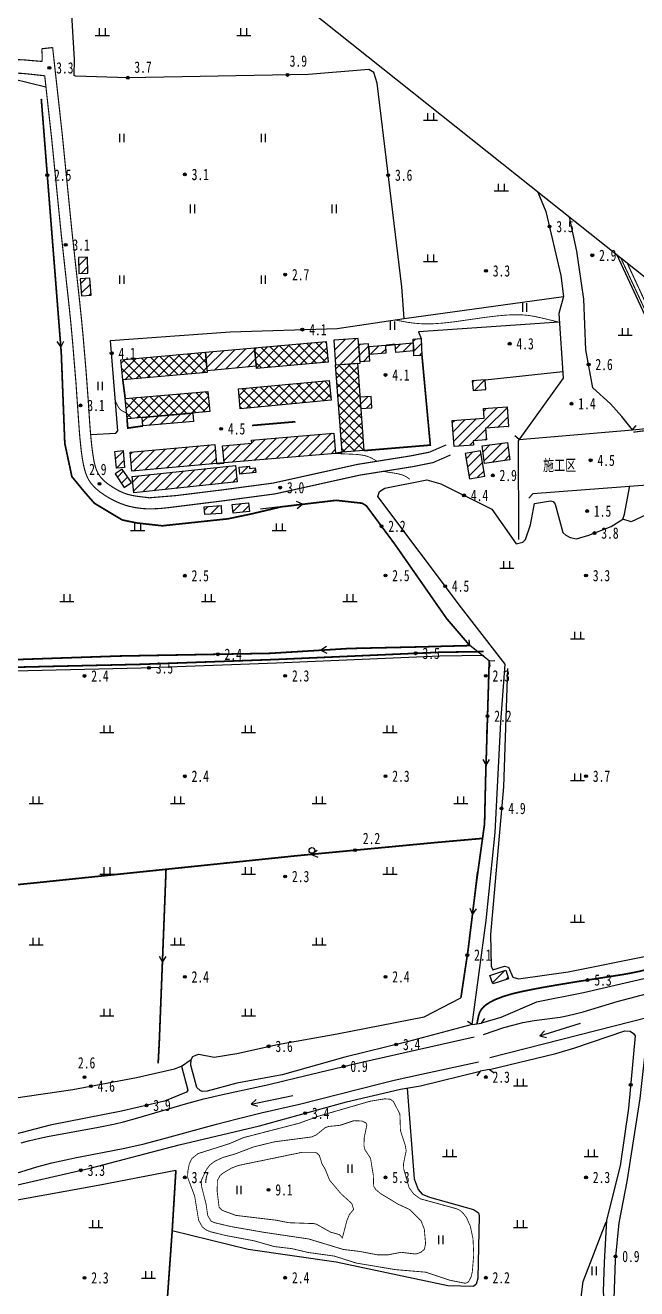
# Model space of a CAD drawing. Header units: metres. Extents: x 494039 to 619385, y 3351420 to 3402703.
# Drawn here: x 580973.6 to 581189.6, y 3397642 to 3398088.3 of the extents above; entities that cross this region are included whole.
import ezdxf
from ezdxf.enums import TextEntityAlignment as Align

# ---------------------------------------------------------------- set-up
doc = ezdxf.new("R2010")
doc.units = ezdxf.units.M
for name, pattern in [('2180', [0]), ('2430', [0]), ('2450', [0]), ('4410a', [0]), ('4430', [0]), ('8521', [0]), ('8522', [0]), ('9610', [0])]:
    doc.linetypes.add(name, pattern=pattern)
for name, color, linetype in [('210100', 130, 'Continuous'), ('220200', 130, 'Continuous'), ('220900', 130, '2180'), ('261301', 141, 'Continuous'), ('310300', 8, 'Continuous'), ('310500', 8, 'Continuous'), ('380201', 8, '2430'), ('380202', 8, '2450'), ('420500', 8, 'Continuous'), ('430300', 8, 'Continuous'), ('440100', 8, 'Continuous'), ('440300', 8, '4430'), ('510301', 8, 'Continuous'), ('720100', 8, 'Continuous'), ('760201', 8, '8521'), ('760202', 8, '8522'), ('810100', 8, '9610'), ('810302', 8, 'Continuous'), ('810600', 8, 'Continuous'), ('范围线', 8, 'Continuous')]:
    doc.layers.add(name, color=color, linetype=linetype)
doc.layers.add('710101', color=8, linetype='Continuous', lineweight=0)
pattern_1 = [(45, (0, 0), (-1.767766953, 1.767766953), []), (135, (0, 0), (-1.767766953, -1.767766953), [])]
pattern_2 = [(45, (0, 0), (-1.767766953, 1.767766953), [])]

# ---------------------------------------------------------------- blocks, each defined once
blk = doc.blocks.new('gc170')
at = {"linetype": 'Continuous'}
blk.add_circle((0, 0), 0.5, dxfattribs=at)
blk = doc.blocks.new('gu')
at = {"flags": 128}
for points in [[(3.75, 0), (-3.75, 0)], [(2.71, -0.6), (3.75, 0), (3.75, 0), (2.71, 0.6)]]:
    blk.add_lwpolyline(points, dxfattribs=at)
blk = doc.blocks.new('p_point')
for radius in [0.25, 0.2, 0.15, 0.1, 0.05]:
    blk.add_circle((0, 0), radius)
blk.add_point((0, 0))
blk = doc.blocks.new('vm')
at = {"linetype": 'Continuous'}
for p, q in [((1.25, 0), (-1.25, 0)), ((-0.5, 0), (-0.5, 1.3)), ((0.5, 1.3), (0.5, 0))]:
    blk.add_line(p, q, dxfattribs=at)
blk = doc.blocks.new('ve')
at = {"color": 0, "linetype": 'Continuous'}
for p, q in [((-0.4, 1.5), (-0.4, 0)), ((0.4, 0), (0.4, 1.5))]:
    blk.add_line(p, q, dxfattribs=at)
blk = doc.blocks.new('1-3&1-4')
at = {"layer": '310300', "linetype": 'Continuous'}
h = blk.add_hatch(dxfattribs=at)
h.set_pattern_fill('ANSI31', color=8, scale=20, style=0)
h.set_pattern_definition(pattern_2)
h.paths.add_polyline_path([(580992.5655, 3398000.6101), (580995.7016, 3398000.6846), (580995.5667, 3398006.3591), (580992.4307, 3398006.2846)])
h = blk.add_hatch(dxfattribs=at)
h.set_pattern_fill('ANSI31', color=8, scale=20, style=0)
h.set_pattern_definition(pattern_2)
h.paths.add_polyline_path([(580993.4036, 3397992.7327), (580996.8458, 3397992.966), (580996.4391, 3397998.9663), (580992.9969, 3397998.733)])
h = blk.add_hatch(dxfattribs=at)
h.set_pattern_fill('ANSI31', color=8, scale=20, style=0)
h.set_pattern_definition(pattern_2)
h.paths.add_polyline_path([(581054.6043, 3397974.3331), (581055.1865, 3397967.8021), (581037.8469, 3397966.2563), (581037.2647, 3397972.7872)])
h = blk.add_hatch(dxfattribs=at)
h.set_pattern_fill('ANSI31', color=8, scale=20, style=0)
h.set_pattern_definition(pattern_2)
h.paths.add_polyline_path([(581083.1939, 3397968.3187), (581091.8447, 3397968.9647), (581091.1966, 3397977.6417), (581082.5459, 3397976.9957)])
h = blk.add_hatch(dxfattribs=at)
h.set_pattern_fill('ANSI31', color=8, scale=20, style=0)
h.set_pattern_definition(pattern_2)
h.paths.add_polyline_path([(581091.3602, 3397975.4514), (581091.8077, 3397969.4599), (581095.2873, 3397969.7197), (581094.8398, 3397975.7112)])
h = blk.add_hatch(dxfattribs=at)
h.set_pattern_fill('ANSI31', color=8, scale=20, style=0)
h.set_pattern_definition(pattern_2)
h.paths.add_polyline_path([(581094.9136, 3397974.7224), (581095.1119, 3397972.0674), (581101.1328, 3397972.517), (581100.9345, 3397975.1721)])
h = blk.add_hatch(dxfattribs=at)
h.set_pattern_fill('ANSI31', color=8, scale=20, style=0)
h.set_pattern_definition(pattern_2)
h.paths.add_polyline_path([(581104.2301, 3397975.5415), (581110.6521, 3397976.0847), (581110.7982, 3397973.2111), (581104.4725, 3397972.676)])
h = blk.add_hatch(dxfattribs=at)
h.set_pattern_fill('ANSI31', color=8, scale=20, style=0)
h.set_pattern_definition(pattern_2)
h.paths.add_polyline_path([(581113.4245, 3397977.5691), (581113.7282, 3397971.5927), (581110.8878, 3397971.4483), (581110.584, 3397977.4247)])
h = blk.add_hatch(dxfattribs=at)
h.set_pattern_fill('ANSI31', color=8, scale=20, style=0)
h.set_pattern_definition(pattern_2)
h.paths.add_polyline_path([(581136.2745, 3397959.6049), (581136.0045, 3397962.9726), (581131.5041, 3397962.6118), (581131.774, 3397959.2442)])
h = blk.add_hatch(dxfattribs=at)
h.set_pattern_fill('ANSI31', color=8, scale=20, style=0)
h.set_pattern_definition(pattern_2)
h.paths.add_polyline_path([(581091.8002, 3397956.8992), (581092.1023, 3397952.853), (581096.031, 3397953.1464), (581095.7288, 3397957.1925)])
h = blk.add_hatch(dxfattribs=at)
h.set_pattern_fill('ANSI31', color=8, scale=20, style=0)
h.set_pattern_definition(pattern_2)
h.paths.add_polyline_path([(581014.9147, 3397949.7107), (581032.7258, 3397951.2728), (581032.9871, 3397948.2925), (581015.176, 3397946.7305)])
h = blk.add_hatch(dxfattribs=at)
h.set_pattern_fill('ANSI31', color=8, scale=20, style=0)
h.set_pattern_definition(pattern_2)
h.paths.add_polyline_path([(581135.7188, 3397949.4722), (581135.4668, 3397952.886), (581143.77, 3397953.4991), (581144.287, 3397946.4975), (581136.2214, 3397945.9019), (581136.5221, 3397941.83), (581131.767, 3397941.4788), (581131.8798, 3397939.9513), (581125.0753, 3397939.4488), (581124.3969, 3397948.6361)])
h = blk.add_hatch(dxfattribs=at)
h.set_pattern_fill('ANSI31', color=8, scale=20, style=0)
h.set_pattern_definition(pattern_2)
h.paths.add_polyline_path([(581043.836, 3397933.6538), (581043.3111, 3397939.7312), (581053.639, 3397940.6232), (581053.5443, 3397941.7199), (581082.5755, 3397944.2275), (581083.1952, 3397937.0535)])
h = blk.add_hatch(dxfattribs=at)
h.set_pattern_fill('ANSI31', color=8, scale=20, style=0)
h.set_pattern_definition(pattern_2)
h.paths.add_polyline_path([(581005.8079, 3397931.7886), (581005.2464, 3397937.7488), (581008.1262, 3397938.0201), (581008.6878, 3397932.0599)])
h = blk.add_hatch(dxfattribs=at)
h.set_pattern_fill('ANSI31', color=8, scale=20, style=0)
h.set_pattern_definition(pattern_2)
h.paths.add_polyline_path([(581010.678, 3397937.4331), (581040.5508, 3397940.159), (581041.1649, 3397933.4299), (581011.292, 3397930.7041)])
h = blk.add_hatch(dxfattribs=at)
h.set_pattern_fill('ANSI31', color=8, scale=20, style=0)
h.set_pattern_definition(pattern_2)
h.paths.add_polyline_path([(581128.9955, 3397936.988), (581130.5177, 3397928.1045), (581135.8984, 3397929.0265), (581134.3762, 3397937.91)])
h = blk.add_hatch(dxfattribs=at)
h.set_pattern_fill('ANSI31', color=8, scale=20, style=0)
h.set_pattern_definition(pattern_2)
h.paths.add_polyline_path([(581143.946, 3397940.9407), (581144.7758, 3397934.7071), (581135.8391, 3397933.5174), (581135.0093, 3397939.7511)])
h = blk.add_hatch(dxfattribs=at)
h.set_pattern_fill('ANSI31', color=8, scale=20, style=0)
h.set_pattern_definition(pattern_2)
h.paths.add_polyline_path([(581005.3201, 3397929.8153), (581008.5149, 3397925.0198), (581011.0595, 3397926.7151), (581007.8647, 3397931.5105)])
h = blk.add_hatch(dxfattribs=at)
h.set_pattern_fill('ANSI31', color=8, scale=20, style=0)
h.set_pattern_definition(pattern_2)
h.paths.add_polyline_path([(581047.8455, 3397932.7744), (581048.4635, 3397926.9938), (581011.9157, 3397923.0866), (581011.2977, 3397928.8671)])
h = blk.add_hatch(dxfattribs=at)
h.set_pattern_fill('ANSI31', color=8, scale=20, style=0)
h.set_pattern_definition(pattern_2)
h.paths.add_polyline_path([(581052.7602, 3397932.4728), (581052.8237, 3397931.7604), (581054.8438, 3397931.9404), (581054.9952, 3397930.241), (581049.3278, 3397929.7359), (581049.1129, 3397932.1478)])
h = blk.add_hatch(dxfattribs=at)
h.set_pattern_fill('ANSI31', color=8, scale=20, style=0)
h.set_pattern_definition(pattern_2)
h.paths.add_polyline_path([(581036.8146, 3397918.1605), (581042.7606, 3397918.5906), (581042.9603, 3397915.8285), (581037.0144, 3397915.3984)])
h = blk.add_hatch(dxfattribs=at)
h.set_pattern_fill('ANSI31', color=8, scale=20, style=0)
h.set_pattern_definition(pattern_2)
h.paths.add_polyline_path([(581046.6418, 3397918.9555), (581052.4311, 3397919.6075), (581052.7738, 3397916.5651), (581046.9845, 3397915.913)])
h = blk.add_hatch(dxfattribs=at)
h.set_pattern_fill('ANSI31', color=8, scale=20, style=0)
h.set_pattern_definition(pattern_2)
h.paths.add_polyline_path([(581137.7327, 3397752.6313), (581143.3048, 3397754.4998), (581144.3118, 3397751.497), (581138.7397, 3397749.6285)])
at = {"layer": '310500', "linetype": 'Continuous'}
h = blk.add_hatch(dxfattribs=at)
h.set_pattern_fill('ANSI37', color=8, scale=20, style=0)
h.set_pattern_definition(pattern_1)
h.paths.add_polyline_path([(581080.5322, 3397969.3175), (581055.2524, 3397967.0637), (581054.6043, 3397974.3331), (581079.8841, 3397976.5868)])
h = blk.add_hatch(dxfattribs=at)
h.set_pattern_fill('ANSI37', color=8, scale=20, style=0)
h.set_pattern_definition(pattern_1)
h.paths.add_polyline_path([(581037.2647, 3397972.7872), (581037.9003, 3397965.6577), (581008.0408, 3397962.9957), (581007.4052, 3397970.1252)])
h = blk.add_hatch(dxfattribs=at)
h.set_pattern_fill('ANSI37', color=8, scale=20, style=0)
h.set_pattern_definition(pattern_1)
h.paths.add_polyline_path([(581093.2109, 3397938.0096), (581085.5005, 3397937.4338), (581083.1939, 3397968.3187), (581090.9044, 3397968.8945)])
h = blk.add_hatch(dxfattribs=at)
h.set_pattern_fill('ANSI37', color=8, scale=20, style=0)
h.set_pattern_definition(pattern_1)
h.paths.add_polyline_path([(581048.8892, 3397959.8077), (581080.9984, 3397962.8125), (581081.6528, 3397955.8203), (581049.5435, 3397952.8155)])
h = blk.add_hatch(dxfattribs=at)
h.set_pattern_fill('ANSI37', color=8, scale=20, style=0)
h.set_pattern_definition(pattern_1)
h.paths.add_polyline_path([(581008.9063, 3397956.3793), (581038.136, 3397958.9427), (581038.7622, 3397951.8021), (581009.5326, 3397949.2387)])
at = {"layer": '210100', "color": 141, "linetype": 'Continuous', "flags": 128}
for points in [[(581135.4973, 3397731.7817), (581142.6155, 3397734.26), (581145.868, 3397735.136), (581149.3182, 3397735.9737), (581153.4084, 3397736.7357), (581162.5067, 3397737.9347), (581164.3462, 3397738.2546), (581167.3331, 3397738.9187), (581170.6619, 3397739.8178), (581182.6792, 3397743.4758), (581195.6266, 3397746.844)], [(581137.7388, 3397723.6224), (581194.1332, 3397738.0314)], [(581194.1332, 3397738.0314), (581194.7725, 3397736.6429), (581193.1406, 3397731.3062), (581190.7021, 3397709.1603), (581186.1453, 3397679.8573), (581183.2785, 3397665.2855), (581181.9402, 3397652.0918), (581181.3608, 3397634.97), (581181.8379, 3397622.1506), (581183.418, 3397614.6015)], [(580972.1447, 3397693.5755), (580974.7678, 3397694.2595), (580978.7329, 3397695.1636), (580981.391, 3397695.7079), (580999.4259, 3397699.0163), (581005.3967, 3397700.2878), (581008.2381, 3397700.9891), (581013.3226, 3397702.3738), (581030.1917, 3397707.3196), (581036.6257, 3397709.0109), (581043.2501, 3397710.5546), (581059.6373, 3397714.164), (581069.3442, 3397716.4716), (581085.499, 3397720.412), (581092.4858, 3397722.0491), (581132.1718, 3397730.9814)], [(580966.6837, 3397681.6817), (580977.6898, 3397685.0135), (580982.9516, 3397686.4163), (580987.9705, 3397687.5557), (580991.1213, 3397688.2074), (581008.18, 3397691.5319), (581011.9532, 3397692.3449), (581015.6292, 3397693.2086), (581022.216, 3397694.8913), (581041.1685, 3397700.0782), (581048.4758, 3397702.0028), (581056.9775, 3397704.067), (581070.4231, 3397707.2379), (581099.2244, 3397714.4901), (581103.8595, 3397715.6011), (581113.5811, 3397717.7927), (581133.673, 3397722.1381)]]:
    blk.add_lwpolyline(points, dxfattribs=at)
at = {"layer": '220200', "color": 141, "linetype": 'Continuous', "const_width": 0.6, "flags": 128}
for points in [[(581130.6268, 3397869.1573), (581122.4177, 3397878.7311), (581104.2729, 3397904.7699), (581094.0574, 3397918.5634), (581092.5761, 3397919.4495), (581083.4019, 3397920.4585), (581064.129, 3397918.1817), (581053.2735, 3397915.6216), (581045.2336, 3397913.9399), (581021.9974, 3397911.4686), (581012.9929, 3397912.4648), (581007.8654, 3397913.5203), (580998.0338, 3397919.4018), (580994.3392, 3397923.6236), (580990.0478, 3397928.8409), (580987.5497, 3397940.5762), (580986.3062, 3397972.5996), (580979.2481, 3398062.2733)], [(581130.6268, 3397869.1573), (581112.5112, 3397868.6793), (581088.0571, 3397868.1292), (581060.0405, 3397866.4193), (581006.8819, 3397865.4681), (580946.2818, 3397863.3875)], [(581127.4807, 3397744.7585), (581129.982, 3397761.4), (581132.8883, 3397784.9724), (581135.8343, 3397806.1793), (581136.2189, 3397822.481), (581137.4814, 3397863.7169)], [(581135.1101, 3397801.053), (581118.5672, 3397799.5906), (581069.9178, 3397794.9733), (580977.9899, 3397785.4395), (580932.1435, 3397780.8409), (580915.57, 3397779.2269)], [(581020.5311, 3397721.6058), (581020.9297, 3397729.1828), (581023.3227, 3397790.1239)], [(581015.4562, 3397525.4568), (581018.4455, 3397563.3661), (581025.4895, 3397662.4243), (581026.795, 3397683.7954)]]:
    blk.add_lwpolyline(points, dxfattribs=at)
at = {"layer": '220900', "color": 141, "linetype": 'Continuous'}
for p, q in [((581130.6268, 3397869.1573), (581130.3983, 3397871.1442)), ((581130.6268, 3397869.1573), (581128.6399, 3397868.9288)), ((581137.4814, 3397863.7169), (581139.4683, 3397863.9454)), ((581137.4814, 3397863.7169), (581137.7099, 3397861.73))]:
    blk.add_line(p, q, dxfattribs=at)
at = {"layer": '220900', "color": 141, "linetype": '2180', "elevation": 2.606, "flags": 128}
blk.add_lwpolyline([(581137.4814, 3397863.7169), (581130.6268, 3397869.1573)], dxfattribs=at)
at = {"layer": '310300', "color": 8, "linetype": 'Continuous', "flags": 128}
for points in [[(580992.5655, 3398000.6101), (580995.7016, 3398000.6846), (580995.5667, 3398006.3591), (580992.4307, 3398006.2846)], [(581113.4245, 3397977.5691), (581113.7282, 3397971.5927), (581110.8878, 3397971.4483), (581110.584, 3397977.4247)], [(581014.9147, 3397949.7107), (581032.7258, 3397951.2728), (581032.9871, 3397948.2925), (581015.176, 3397946.7305)], [(581010.678, 3397937.4331), (581040.5508, 3397940.159), (581041.1649, 3397933.4299), (581011.292, 3397930.7041)], [(581005.3201, 3397929.8153), (581008.5149, 3397925.0198), (581011.0595, 3397926.7151), (581007.8647, 3397931.5105)], [(581036.8146, 3397918.1605), (581042.7606, 3397918.5906), (581042.9603, 3397915.8285), (581037.0144, 3397915.3984)], [(581046.6418, 3397918.9555), (581052.4311, 3397919.6075), (581052.7738, 3397916.5651), (581046.9845, 3397915.913)], [(581137.7327, 3397752.6313), (581143.3048, 3397754.4998), (581144.3118, 3397751.497), (581138.7397, 3397749.6285)]]:
    blk.add_lwpolyline(points, close=True, dxfattribs=at)
for points, elevation in [([(580993.4036, 3397992.7327), (580996.8458, 3397992.966), (580996.4391, 3397998.9663), (580992.9969, 3397998.733)], 5.4851), ([(581054.6043, 3397974.3331), (581055.1865, 3397967.8021), (581037.8469, 3397966.2563), (581037.2647, 3397972.7872)], 7.978), ([(581083.1939, 3397968.3187), (581091.8447, 3397968.9647), (581091.1966, 3397977.6417), (581082.5459, 3397976.9957)], 7.8059), ([(581091.3602, 3397975.4514), (581091.8077, 3397969.4599), (581095.2873, 3397969.7197), (581094.8398, 3397975.7112)], 7.6197), ([(581094.9136, 3397974.7224), (581095.1119, 3397972.0674), (581101.1328, 3397972.517), (581100.9345, 3397975.1721)], 7.6197), ([(581104.2301, 3397975.5415), (581110.6521, 3397976.0847), (581110.7982, 3397973.2111), (581104.4725, 3397972.676)], 7.3748), ([(581136.2745, 3397959.6049), (581136.0045, 3397962.9726), (581131.5041, 3397962.6118), (581131.774, 3397959.2442)], 7.0642), ([(581091.8002, 3397956.8992), (581092.1023, 3397952.853), (581096.031, 3397953.1464), (581095.7288, 3397957.1925)], 8.0897), ([(581135.7188, 3397949.4722), (581135.4668, 3397952.886), (581143.77, 3397953.4991), (581144.287, 3397946.4975), (581136.2214, 3397945.9019), (581136.5221, 3397941.83), (581131.767, 3397941.4788), (581131.8798, 3397939.9513), (581125.0753, 3397939.4488), (581124.3969, 3397948.6361)], 7.0419), ([(581043.836, 3397933.6538), (581043.3111, 3397939.7312), (581053.639, 3397940.6232), (581053.5443, 3397941.7199), (581082.5755, 3397944.2275), (581083.1952, 3397937.0535)], 7.6976), ([(581005.8079, 3397931.7886), (581005.2464, 3397937.7488), (581008.1262, 3397938.0201), (581008.6878, 3397932.0599)], 6.4288), ([(581128.9955, 3397936.988), (581130.5177, 3397928.1045), (581135.8984, 3397929.0265), (581134.3762, 3397937.91)], 6.4261), ([(581143.946, 3397940.9407), (581144.7758, 3397934.7071), (581135.8391, 3397933.5174), (581135.0093, 3397939.7511)], 6.5003), ([(581047.8455, 3397932.7744), (581048.4635, 3397926.9938), (581011.9157, 3397923.0866), (581011.2977, 3397928.8671)], 6.5334), ([(581052.7602, 3397932.4728), (581052.8237, 3397931.7604), (581054.8438, 3397931.9404), (581054.9952, 3397930.241), (581049.3278, 3397929.7359), (581049.1129, 3397932.1478)], 6.7978)]:
    blk.add_lwpolyline(points, close=True, dxfattribs=dict(at, elevation=elevation))
at = {"layer": '310500', "color": 8, "linetype": 'Continuous', "flags": 128}
for points in [[(581080.5322, 3397969.3175), (581055.2524, 3397967.0637), (581054.6043, 3397974.3331), (581079.8841, 3397976.5868)], [(581037.2647, 3397972.7872), (581037.9003, 3397965.6577), (581008.0408, 3397962.9957), (581007.4052, 3397970.1252)], [(581048.8892, 3397959.8077), (581080.9984, 3397962.8125), (581081.6528, 3397955.8203), (581049.5435, 3397952.8155)], [(581008.9063, 3397956.3793), (581038.136, 3397958.9427), (581038.7622, 3397951.8021), (581009.5326, 3397949.2387)]]:
    blk.add_lwpolyline(points, close=True, dxfattribs=at)
at = {"layer": '310500', "color": 8, "linetype": 'Continuous', "elevation": 10.9972, "flags": 128}
blk.add_lwpolyline([(581093.2109, 3397938.0096), (581085.5005, 3397937.4338), (581083.1939, 3397968.3187), (581090.9044, 3397968.8945)], close=True, dxfattribs=at)
at = {"layer": '380201', "color": 8, "linetype": '2430', "const_width": 0.6, "flags": 128}
for points, elevation in [([(581100.9345, 3397975.1721), (581104.2301, 3397975.5415)], 6.8139), ([(581083.1952, 3397937.0535), (581085.5005, 3397937.4338)], 6.8423), ([(581041.1649, 3397933.4299), (581043.836, 3397933.6538)], 6.8423)]:
    blk.add_lwpolyline(points, dxfattribs=dict(at, elevation=elevation))
for points in [[(581093.2109, 3397938.0096), (581116.6707, 3397939.9703), (581113.7282, 3397971.5927)], [(581008.0408, 3397962.9957), (581008.9063, 3397956.3793)], [(581009.5326, 3397949.2387), (581009.8023, 3397945.9715), (581015.176, 3397946.7305)], [(581053.6821, 3397946.9022), (581069.0464, 3397948.2216)]]:
    blk.add_lwpolyline(points, dxfattribs=at)
at = {"layer": '380202', "color": 8, "linetype": '2450', "flags": 128}
blk.add_lwpolyline([(581162.0319, 3397986.4071), (581163.6575, 3397963.6012), (581147.7344, 3397941.4844), (581147.7888, 3397906.6009)], dxfattribs=at)
at = {"layer": '420500', "color": 8, "linetype": 'Continuous', "const_width": 0.4, "flags": 128}
for points in [[(581184.0068, 3398005.9812), (581208.7149, 3397952.9471), (581208.4146, 3397949.288), (581206.3368, 3397946.8192), (581188.3377, 3397944.5213)], [(581186.2567, 3398004.1909), (581209.5117, 3397953.9855)]]:
    blk.add_lwpolyline(points, dxfattribs=at)
at = {"layer": '430300', "color": 8, "linetype": 'Continuous'}
for p, q in [((581188.0626, 3397945.3133), (581189.3518, 3397946.8423)), ((581148.0391, 3397941.9076), (581146.5101, 3397943.1968)), ((581152.8352, 3397922.7118), (581151.5347, 3397921.1923)), ((581134.8087, 3397735.838), (581135.9663, 3397737.4689)), ((581131.4444, 3397735.2669), (581129.8135, 3397736.4245)), ((581137.5935, 3397719.4323), (581139.2244, 3397718.2747)), ((581134.2292, 3397718.8612), (581133.0716, 3397717.2303))]:
    blk.add_line(p, q, dxfattribs=at)
at = {"layer": '430300', "color": 8, "linetype": 'Continuous', "flags": 128}
for points in [[(581148.0391, 3397941.9076), (581188.0626, 3397945.3133)], [(581194.7796, 3397925.9688), (581152.8352, 3397922.7118)], [(581131.4444, 3397735.2669), (581134.8087, 3397735.838)], [(581137.5935, 3397719.4323), (581134.2292, 3397718.8612)]]:
    blk.add_lwpolyline(points, dxfattribs=at)
at = {"layer": '440100', "color": 8, "linetype": '4410a', "const_width": 0.4, "elevation": 3.4129, "flags": 128}
blk.add_lwpolyline([(580979.4052, 3398079.9597), (580983.2569, 3398080.384)], dxfattribs=at)
at = {"layer": '440100', "color": 8, "linetype": 'Continuous', "const_width": 0.4, "flags": 128}
for points in [[(580983.2569, 3398080.384), (580986.6228, 3398049.9611), (580990.0884, 3398015.3663), (580992.7514, 3397991.094), (580993.5271, 3397983.6245), (580994.0403, 3397978.1792), (580995.1013, 3397965.6471), (580995.7847, 3397956.4103), (580996.3592, 3397947.6956), (580996.6027, 3397944.5183), (580997.0707, 3397939.7214), (580997.3218, 3397937.7053), (580997.7432, 3397934.9506), (580997.9536, 3397933.8828), (580998.3763, 3397932.2457), (580998.8359, 3397930.9667), (580999.3557, 3397929.8947), (581000.1262, 3397928.7407), (581000.8443, 3397927.923)], [(580923.3428, 3398063.1221), (580928.7696, 3398063.9567), (580933.9403, 3398064.9121), (580954.4152, 3398069.2941), (580959.4948, 3398070.2637), (580963.3188, 3398070.8653), (580964.9145, 3398071.0643), (580967.4698, 3398071.2911), (580970.2359, 3398071.3606), (580972.7382, 3398071.2335), (580974.4072, 3398071.0791), (580980.458, 3398070.4119)], [(580997.7699, 3397925.3681), (580998.8075, 3397924.3833), (581000.044, 3397923.3829), (581001.4682, 3397922.3804), (581002.7324, 3397921.5847), (581004.4864, 3397920.6057), (581006.2869, 3397919.7438), (581007.2053, 3397919.3597), (581008.9226, 3397918.7446), (581010.1949, 3397918.3776), (581012.1393, 3397917.9473), (581013.1235, 3397917.7831), (581015.1065, 3397917.554), (581016.1016, 3397917.4896), (581018.4699, 3397917.4466), (581021.0781, 3397917.5646), (581024.2784, 3397917.8888), (581043.3905, 3397920.2725), (581061.8563, 3397922.7372), (581091.71, 3397929.3506), (581110.5704, 3397932.3721), (581117.6171, 3397933.7815), (581123.8407, 3397936.4913)]]:
    blk.add_lwpolyline(points, dxfattribs=at)
at = {"layer": '440100', "color": 8, "linetype": '4410a', "const_width": 0.4, "flags": 128}
for points in [[(580811.8891, 3398056.0264), (580824.7928, 3398057.5173), (580838.2455, 3398058.9579), (580844.1955, 3398059.5214), (580865.1823, 3398061.3226), (580872.6237, 3398062.0099), (580878.1225, 3398062.5746), (580893.9929, 3398064.3622), (580917.143, 3398067.0873), (580923.6184, 3398067.9751), (580927.5871, 3398068.6027), (580931.1171, 3398069.2369), (580937.6688, 3398070.5601), (580950.7635, 3398073.4045), (580956.5926, 3398074.6076), (580960.897, 3398075.3738), (580964.2175, 3398075.8287), (580966.8788, 3398076.0687), (580970.0714, 3398076.1595), (580972.985, 3398076.033), (580979.5943, 3398075.4741)], [(580979.4052, 3398079.9597), (580979.562, 3398077.8482), (580979.5943, 3398075.4741)], [(580980.458, 3398070.4119), (580982.9288, 3398048.0276), (580986.2342, 3398014.9648), (580989.0947, 3397988.8514), (580989.6693, 3397983.2554), (580990.3221, 3397976.1899), (580991.487, 3397962.0527), (580992.6677, 3397945.1392), (580992.9053, 3397942.2931), (580993.3851, 3397937.7969), (580993.669, 3397935.7385), (580994.0061, 3397933.7302), (580994.4419, 3397931.7486), (580994.9057, 3397930.1756), (580995.4254, 3397928.8351), (580995.9838, 3397927.722), (580996.6742, 3397926.6575), (580997.7699, 3397925.3681)], [(581000.8443, 3397927.923), (581001.7294, 3397927.0919), (581002.8686, 3397926.1886), (581004.6455, 3397924.9865), (581006.1481, 3397924.1112), (581006.9156, 3397923.7155), (581008.3516, 3397923.0736), (581009.691, 3397922.5974), (581011.0747, 3397922.236), (581012.9243, 3397921.9134), (581017.3956, 3397921.3571), (581026.8778, 3397922.1344), (581042.8963, 3397924.116), (581061.1797, 3397926.5564), (581090.9838, 3397933.1588), (581109.8837, 3397936.1866), (581116.4504, 3397937.5), (581122.2937, 3397940.0442)]]:
    blk.add_lwpolyline(points, dxfattribs=at)
at = {"layer": '440300', "color": 8, "linetype": '4430', "const_width": 0.6, "flags": 128}
for points in [[(580914.9135, 3397859.8818), (580935.2597, 3397860.3181), (580969.4754, 3397861.5015), (581014.5133, 3397862.5413), (581062.2401, 3397864.2556), (581120.0402, 3397866.7947), (581135.5323, 3397867.034)], [(581133.191, 3397735.5634), (581133.5691, 3397737.7823), (581133.7121, 3397738.3742), (581134.0449, 3397739.3908), (581134.2323, 3397739.8173), (581134.6327, 3397740.5167), (581135.0627, 3397741.0603), (581135.686, 3397741.7226), (581136.4232, 3397742.316), (581137.6468, 3397743.1062), (581139.0432, 3397743.8499), (581139.9027, 3397744.2451), (581142.5554, 3397745.2525), (581144.9804, 3397745.9817), (581146.5169, 3397746.3812), (581149.9288, 3397747.1558), (581155.066, 3397748.1619), (581158.7381, 3397748.8216), (581168.1192, 3397750.3916), (581184.4567, 3397752.9271), (581186.7151, 3397753.3237), (581190.3072, 3397754.041), (581192.9738, 3397754.6828), (581195.0622, 3397755.2868), (581197.6805, 3397756.1922), (581204.469, 3397758.8712), (581207.3895, 3397759.9609), (581209.6865, 3397760.7003), (581212.3231, 3397761.3478), (581214.9731, 3397761.7901), (581218.1028, 3397762.1448), (581228.0288, 3397762.8475), (581230.2749, 3397763.031), (581232.9505, 3397763.318), (581235.2479, 3397763.6535), (581237.09, 3397763.9779), (581241.1225, 3397764.8026), (581256.4109, 3397768.274), (581259.7616, 3397769.1082), (581261.9303, 3397769.7515), (581264.0039, 3397770.5041), (581265.9356, 3397771.4116), (581267.1153, 3397772.1318), (581267.6647, 3397772.5345), (581268.6663, 3397773.442), (581269.0444, 3397773.8716), (581269.6036, 3397774.6322), (581270.336, 3397775.8863), (581271.0814, 3397777.4699), (581272.3613, 3397780.5569), (581273.1052, 3397782.1934), (581273.8354, 3397783.5248), (581274.7527, 3397784.8152), (581275.9646, 3397786.0542), (581277.8248, 3397787.5072), (581280.2236, 3397789.0884), (581283.9573, 3397791.3911)]]:
    blk.add_lwpolyline(points, dxfattribs=at)
at = {"layer": '710101', "color": 8, "linetype": 'Continuous', "const_width": 0.3, "elevation": 4, "flags": 128}
for points in [[(581104.193, 3397984.1653), (581108.5882, 3397983.3561), (581111.0353, 3397983.0237), (581113.1144, 3397982.8492), (581114.6588, 3397982.7843), (581117.7557, 3397982.8269), (581120.8602, 3397983.0416), (581124.7479, 3397983.4705), (581135.6448, 3397985.0241), (581140.3067, 3397985.6072), (581143.4068, 3397985.8831), (581144.9534, 3397985.9703), (581148.0375, 3397986.0067), (581149.5737, 3397985.9377), (581151.1052, 3397985.7963), (581153.5664, 3397985.4054), (581156.4634, 3397984.7664), (581162.249, 3397983.3612)], [(581009.3551, 3397951.2619), (581007.9711, 3397951.9537), (581007.3309, 3397952.387), (581006.9366, 3397952.7653), (581006.5376, 3397953.2953), (581006.3226, 3397953.6701), (581005.4604, 3397955.4163)], [(581097.842, 3397934.2575), (581096.1685, 3397935.2455), (581095.1911, 3397935.7115), (581094.3575, 3397936.0248), (581092.9989, 3397936.3702), (581091.3623, 3397936.6066), (581090.4106, 3397936.6887), (581085.1046, 3397936.9088), (581083.1952, 3397937.0535)], [(581109.4235, 3397927.8929), (581108.6804, 3397928.4416), (581107.8766, 3397928.9477), (581107.2173, 3397929.2687), (581106.1955, 3397929.6175), (581104.8222, 3397929.9271), (581101.2152, 3397930.491), (581100.1335, 3397930.7001)]]:
    blk.add_lwpolyline(points, dxfattribs=at)
at = {"layer": '710101', "color": 8, "linetype": 'Continuous', "const_width": 0.3, "flags": 128}
for points, elevation in [([(581132.013, 3397654.008), (581131.756, 3397659.658), (581130.798, 3397664.101), (581129.509, 3397667.042), (581128.218, 3397668.707), (581127.156, 3397669.668), (581125.94, 3397670.242), (581113.162, 3397673.75), (581110.86, 3397675.388), (581109.194, 3397677.644), (581107.249, 3397684.423), (581107.216, 3397686.173), (581108.151, 3397690.761), (581107.844, 3397692.565), (581106.127, 3397697.826), (581105.922, 3397703.694), (581103.607, 3397708.149), (581102.543, 3397708.926), (581100.594, 3397709.075), (581095.403, 3397708.219), (581077.508, 3397703.038), (581070.254, 3397700.426), (581050.692, 3397695.369), (581045.647, 3397693.21), (581034.632, 3397689.725), (581032.372, 3397687.893), (581031.499, 3397686.006), (581030.994, 3397683.347), (581030.96, 3397681.264), (581033.418, 3397674.754), (581034.826, 3397666.172), (581036.136, 3397663.797), (581037.447, 3397662.778), (581038.928, 3397662.14), (581044.398, 3397660.793), (581054.463, 3397658.916), (581061.488, 3397656.895), (581067.807, 3397656.144), (581073.447, 3397654.81), (581082.785, 3397653.515), (581090.531, 3397651.054), (581104.363, 3397648.735), (581115.11, 3397647.833), (581123.51, 3397645.014), (581129.055, 3397643.896), (581130.119, 3397644.363), (581131.09, 3397646.17), (581131.511, 3397647.945)], 4), ([(581114.996, 3397658.008), (581114.558, 3397663.03), (581113.431, 3397665.924), (581109.438, 3397669.935), (581105.318, 3397671.841), (581099.023, 3397675.647), (581097.458, 3397676.963), (581096.658, 3397678.179), (581096.546, 3397682.004), (581095.552, 3397688.086), (581093.56, 3397691.125), (581093.246, 3397692.442), (581093.305, 3397695.323), (581094.271, 3397699.821), (581093.97, 3397700.503), (581092.634, 3397701.218), (581089.669, 3397701.337), (581084.806, 3397699.715), (581080.704, 3397699.301), (581079.523, 3397698.859), (581076.438, 3397696.35), (581074.774, 3397695.605), (581061.624, 3397693.876), (581054.339, 3397692.105), (581047.657, 3397689.568), (581043.429, 3397688.351), (581040.553, 3397687.04), (581038.722, 3397685.628), (581037.557, 3397684.009), (581035.982, 3397680.657), (581035.744, 3397679.693), (581035.942, 3397677.835), (581037.458, 3397671.894), (581038.057, 3397667.831), (581039.276, 3397665.797), (581040.664, 3397665.265), (581046.226, 3397663.947), (581058.027, 3397661.889), (581073.716, 3397659.57), (581086.01, 3397655.846), (581091.586, 3397655.186), (581098.074, 3397653.957), (581101.647, 3397653.941), (581106.398, 3397654.857), (581111.249, 3397654.259), (581112.169, 3397654.409), (581113.358, 3397654.91), (581114.603, 3397655.948)], 6), ([(581089.588, 3397670.008), (581088.926, 3397672.108), (581085.105, 3397675.562), (581081.081, 3397680.371), (581079.58, 3397684.125), (581078.438, 3397686.027), (581077.507, 3397689.002), (581076.61, 3397689.927), (581075.892, 3397690.191), (581071.346, 3397690.164), (581048.845, 3397685.527), (581046.39, 3397684.568), (581043.517, 3397682.874), (581042.423, 3397681.999), (581041.465, 3397680.204), (581041.363, 3397676.439), (581042.06, 3397670.792), (581043.077, 3397669.704), (581048.035, 3397667.888), (581061.944, 3397666.227), (581066.687, 3397665.315), (581075.556, 3397664.993), (581076.447, 3397664.782), (581081.449, 3397661.979), (581084.635, 3397661.078), (581085.603, 3397659.944), (581087.243, 3397666.176), (581088.105, 3397668.217)], 8)]:
    blk.add_lwpolyline(points, close=True, dxfattribs=dict(at, elevation=elevation))
at = {"layer": '760201', "color": 8, "linetype": '8521', "flags": 128}
for points in [[(581107.395, 3397984.6431), (581106.6354, 3397995.8889), (581097.8484, 3398067.75), (581096.7493, 3398071.5467), (581094.9519, 3398072.6109), (581073.6161, 3398070.8437), (581009.8292, 3398069.7285), (580991.3265, 3398070.2545), (580990.8898, 3398070.5135), (580990.9745, 3398076.1548), (580989.4261, 3398102.1223), (580984.4454, 3398133.8859), (580980.7903, 3398153.0844)], [(580980.9039, 3398066.3724), (580969.3428, 3398069.2582), (580927.4472, 3398061.696), (580924.983, 3398061.1221), (580923.7061, 3398058.7421), (580922.0145, 3398053.8334), (580920.5261, 3398009.1527), (580919.6591, 3397958.9101), (580917.9625, 3397917.0658), (580916.1703, 3397865.3311), (580917.6108, 3397863.2498), (580918.9582, 3397862.4439), (580935.0887, 3397862.0947)], [(581154.6245, 3398029.3604), (581157.5376, 3398022.486), (581162.833, 3397999.8512), (581163.7164, 3397992.466), (581162.0319, 3397986.4071)], [(581188.0626, 3397945.3133), (581184.3263, 3397950.1036), (581180.3464, 3397954.5925), (581174.1371, 3397960.236), (581171.6335, 3397973.6227), (581170.9101, 3397991.5202), (581168.3756, 3398008.5036), (581165.7929, 3398020.4738)], [(581003.7502, 3397976.9108), (581045.9657, 3397980.0272), (581083.7902, 3397981.1203), (581107.395, 3397984.6431)], [(580996.7074, 3397943.7614), (581005.6393, 3397944.1288), (581006.2864, 3397945.0337), (581003.7502, 3397976.9108)], [(581131.4444, 3397735.2669), (581136.3918, 3397772.0964), (581139.6118, 3397803.0838), (581141.6023, 3397842.0813), (581143.1004, 3397862.6336), (581127.6861, 3397882.4545), (581098.1331, 3397921.8177), (581098.6865, 3397923.5577), (581100.603, 3397924.7259), (581115.4087, 3397927.6878), (581120.4134, 3397926.2786), (581138.3486, 3397917.3762), (581146.9851, 3397905.1436), (581149.3512, 3397905.7354), (581150.3187, 3397906.5764), (581152.1034, 3397911.8573), (581153.4963, 3397919.2953), (581159.1319, 3397920.3118), (581160.1136, 3397920.0443), (581160.7667, 3397919.151), (581163.5072, 3397909.1504), (581164.6001, 3397908.1358), (581166.0415, 3397907.3234), (581168.351, 3397906.9028), (581172.6615, 3397908.1245), (581180.5536, 3397911.1774), (581184.6315, 3397913.8592), (581185.2827, 3397915.5688), (581187.1441, 3397925.5926)], [(581252.6358, 3397834.6211), (581250.9921, 3397835.9872), (581239.0163, 3397869.5569), (581217.6162, 3397925.8542), (581207.3317, 3397922.0591), (581187.6761, 3397912.9201), (581184.6315, 3397913.8592)], [(581135.5533, 3397865.6718), (581120.0807, 3397865.4329), (581062.2945, 3397862.8943), (581014.5534, 3397861.1795), (580969.5147, 3397860.1398), (580935.2978, 3397858.9562), (580919.0356, 3397857.6085), (580915.8808, 3397855.6274)], [(581143.9958, 3397861.1178), (581142.518, 3397819.2397), (581137.8995, 3397767.0792), (581138.1248, 3397755.923), (581138.7599, 3397754.5691), (581142.8932, 3397755.8722), (581144.2705, 3397755.5965)], [(581144.2705, 3397755.5965), (581145.8339, 3397752.0438), (581147.8797, 3397751.3972), (581165.3766, 3397753.9456), (581193.5673, 3397759.5935), (581218.0984, 3397764.6067), (581242.448, 3397769.8618), (581265.5457, 3397775.43), (581268.664, 3397778.4981), (581270.1452, 3397782.0988), (581270.4027, 3397786.1518), (581256.7485, 3397821.4885), (581258.3227, 3397822.3045)], [(581309.6603, 3397772.2688), (581292.3849, 3397770.2706), (581281.9998, 3397770.7299), (581272.5113, 3397770.449), (581262.8091, 3397768.3579), (581243.6755, 3397762.5237), (581227.6788, 3397759.5816), (581210.1752, 3397758.0882), (581193.5826, 3397751.8494), (581170.7669, 3397746.5005), (581154.2238, 3397743.2436), (581141.5623, 3397737.7469), (581134.8087, 3397735.838)], [(581032.0998, 3397720.9678), (581032.1483, 3397722.9003), (581032.792, 3397723.9779), (581033.8, 3397724.5176), (581034.9293, 3397724.802), (581040.3031, 3397723.8222), (581048.3553, 3397725.0718), (581062.64, 3397728.3022), (581083.74, 3397731.984), (581114.4548, 3397738.0426), (581127.4807, 3397744.7585)], [(581131.4444, 3397735.2669), (581108.5168, 3397729.2292), (581086.4971, 3397723.8211), (581064.3057, 3397717.5721), (581048.343, 3397714.6158), (581037.8337, 3397711.7703), (581036.0775, 3397711.6519), (581035.4314, 3397712.0381), (581034.2498, 3397713.1084), (581032.0998, 3397720.9678)], [(581137.5935, 3397719.4323), (581161.0736, 3397725.0628), (581167.7291, 3397727.0246), (581185.3546, 3397733.1212), (581187.2379, 3397732.9091), (581188.4492, 3397732.1847), (581189.0825, 3397731.2575), (581186.693, 3397705.7202), (581183.6984, 3397685.3874), (581178.8781, 3397666.2452), (581178.1399, 3397651.2534), (581177.7761, 3397640.9542), (581178.5747, 3397630.1396), (581179.3922, 3397617.9578), (581180.592, 3397614.3152)], [(581028.8067, 3397720.5974), (581031.0669, 3397712.1535), (581030.5066, 3397711.4658), (581022.8221, 3397708.2603), (581007.5346, 3397704.6752), (580982.3573, 3397699.7867), (580967.0344, 3397695.8045), (580955.3508, 3397692.622), (580941.4673, 3397689.486), (580938.8072, 3397688.2622), (580936.3719, 3397685.8171), (580923.782, 3397682.6668), (580908.9304, 3397681.516), (580907.4992, 3397680.9873), (580904.8574, 3397679.3178)], [(580963.9016, 3397694.9512), (580961.0337, 3397699.8442), (580958.4838, 3397705.1409), (580959.1637, 3397706.6836), (580960.0348, 3397708.0587), (580969.4421, 3397709.2749), (580990.3733, 3397712.3787), (581012.9321, 3397716.5705), (581026.3179, 3397719.6751), (581028.8067, 3397720.5974)], [(580905.0424, 3397665.3244), (580912.9686, 3397666.4505), (580932.4826, 3397671.1124), (580963.556, 3397677.0668), (580996.5657, 3397684.5865), (581027.9049, 3397692.8129), (581056.3666, 3397699.5542), (581087.0633, 3397707.9915), (581106.1709, 3397712.4786), (581113.2038, 3397713.6062), (581134.2292, 3397718.8612)], [(581108.533, 3397712.8573), (581110.9629, 3397680.8037), (581112.3376, 3397676.9969), (581113.8349, 3397675.4321), (581116.3678, 3397674.2853), (581131.8901, 3397670.001), (581133.7046, 3397668.8545), (581133.976, 3397667.7781), (581133.5015, 3397645.7565), (581132.8945, 3397643.6213), (581131.8734, 3397642.8305), (581122.8228, 3397643.0606), (581083.4527, 3397651.3642), (581052.3327, 3397655.8249), (581025.4895, 3397662.4243)], [(581026.795, 3397683.7954), (580999.284, 3397678.4753), (580960.2838, 3397671.3743), (580924.2327, 3397664.62), (580911.8798, 3397662.4335)]]:
    blk.add_lwpolyline(points, dxfattribs=at)
at = {"layer": '760202', "color": 8, "linetype": '8522', "flags": 128}
blk.add_lwpolyline([(581188.0626, 3397945.3133), (581204.7397, 3397947.0486), (581206.4098, 3397948.3316), (581207.3584, 3397950.3987), (581207.4311, 3397952.4752), (581206.0402, 3397956.8313), (581182.7171, 3398007.0073)], dxfattribs=at)
at = {"layer": '810100', "color": 8, "linetype": '9610', "flags": 128}
for points in [[(581107.395, 3397984.6431), (581163.7164, 3397992.466)], [(581136.0045, 3397962.9726), (581163.487, 3397965.9932)], [(581178.1874, 3397635.3842), (581170.5372, 3397635.0387), (581169.6024, 3397636.239), (581170.6406, 3397644.5798), (581178.847, 3397665.6153)]]:
    blk.add_lwpolyline(points, dxfattribs=at)
for points, elevation in [([(581162.249, 3397983.3612), (581112.5578, 3397979.9968), (581113.4245, 3397977.5691)], 4.1511), ([(581028.8067, 3397720.5974), (581032.1483, 3397722.9003)], 3.1825)]:
    blk.add_lwpolyline(points, dxfattribs=dict(at, elevation=elevation))
at = {"layer": '范围线', "color": 8, "flags": 128}
blk.add_lwpolyline([(580974.9971, 3398172.2884), (580158.1729, 3397748.7629), (583102.2681, 3395406.1495), (589376.9328, 3392493.3034), (594318.9563, 3392016.403), (594002.9657, 3392059.9931), (593709.5027, 3392110.274), (593489.39, 3392154.2585), (593446.55, 3392164.1073), (593184.0367, 3392224.4585), (592856.0894, 3392311.9807), (592630.9821, 3392379.424), (592345.2786, 3392474.0542), (592112.8421, 3392558.6278), (591835.9381, 3392668.5492), (591571.4074, 3392783.2499), (591303.4331, 3392909.9936), (591275.2655, 3392923.316), (591065.2798, 3393031.2284), (591019.813, 3393054.5939), (590886.2864, 3393127.1825), (590776.1303, 3393189.2284), (589711.9005, 3393302.4152), (583546.9224, 3396125.8295)], close=True, dxfattribs=at)
at = {"layer": '261301', "color": 141, "linetype": 'Continuous', "xscale": 2, "yscale": 2}
for p, rotation in [((580985.5648, 3397982.0184, 2.5838), 274.4983500692261), ((581064.129, 3397918.1817, 2.5838), 6.737983670738482), ((581085.5128, 3397867.9739, 2.4087), 183.4897338906461), ((581136.5676, 3397834.3593, 2.4109), 268.3161354597645), ((581082.1606, 3397796.1353, 2.1638), 185.735728447559), ((581132.4791, 3397781.6536, 2.1638), 262.970439231194), ((581022.3303, 3397764.8505, 2.1638), 267.748907242585), ((581162.5437, 3397733.5344, 0.6659), 197.5787660729131), ((581060.7078, 3397708.7503, 0.6511), 191.74032614053)]:
    blk.add_blockref('gu', p, dxfattribs=dict(at, rotation=rotation))
at = {"layer": '510301', "color": 8, "linetype": 'Continuous', "xscale": 2, "yscale": 2}
blk.add_blockref('gc170', (581074.8559, 3397796.7915, 3.0861), dxfattribs=at)
at = {"layer": '720100', "color": 8, "linetype": 'Continuous', "xscale": 2, "yscale": 2, "zscale": 2}
for p in [(580982.1115, 3398073.2154, 3.3066), (581009.8292, 3398069.7285, 3.6779), (581066.2382, 3398070.7147, 3.9225), (580981.3698, 3398035.3164, 2.5196), (581029.9358, 3398035.5547, 3.0597), (581029.9768, 3398035.599, 3.0606), (581101.8134, 3398035.3238, 3.6101), (581158.7842, 3398017.1577, 3.5182), (580987.8461, 3398010.6834, 3.061), (581173.8916, 3398006.9965, 2.9284), (581065.4041, 3398000.1717, 2.67), (581136.3403, 3398001.5127, 3.2536), (581071.4887, 3397980.7648, 4.1193), (581144.707, 3397975.7724, 4.2695), (581004.1099, 3397972.39, 4.1104), (581172.6005, 3397968.452, 2.5945), (581100.8315, 3397964.7443, 4.1322), (580993.128, 3397954.0074, 3.0878), (581166.5405, 3397954.5991, 1.4394), (581042.7819, 3397945.7174, 4.4513), (581173.3135, 3397934.5967, 4.5351), (581138.7314, 3397929.2743, 2.9395), (580999.8126, 3397926.3154, 2.9114), (581063.632, 3397924.9438, 2.9881), (581128.5934, 3397922.2183, 4.3956), (581172.0671, 3397916.6708, 1.5359), (581099.4338, 3397911.3039, 2.2), (581174.6732, 3397908.9027, 3.8303), (581029.9355, 3397893.8451, 2.4509), (581100.8313, 3397893.8896, 2.5133), (581171.6861, 3397893.8897, 3.2748), (581121.8979, 3397890.1641, 4.4594), (581041.5879, 3397866.0891, 2.4087), (581111.4918, 3397866.4192, 3.4734), (581017.3048, 3397861.2783, 3.5417), (580994.5081, 3397858.4177, 2.3874), (581065.4039, 3397858.4621, 2.3453), (581136.2587, 3397858.4622, 2.2553), (581136.8572, 3397844.224, 2.2172), (581029.9354, 3397822.9904, 2.3913), (581029.9764, 3397823.0346, 2.3931), (581100.8312, 3397823.0348, 2.3485), (581171.686, 3397823.0349, 3.6955), (581141.8379, 3397811.6513, 4.8939), (581090.0684, 3397796.8858, 2.2), (581065.4037, 3397787.6073, 2.3019), (581129.751, 3397759.8631, 2.1), (581029.9352, 3397752.1356, 2.4243), (581029.9763, 3397752.1798, 2.4247), (581100.831, 3397752.18, 2.4048), (581172.208, 3397751.035, 5.3446), (581059.5715, 3397727.6083, 3.6211), (581104.6234, 3397728.2729, 3.3985), (581086.0382, 3397720.5405, 0.9), (580994.5078, 3397716.7081, 2.6127), (581136.2584, 3397716.7527, 2.328), (581187.469, 3397714.0136, 2.8753), (580996.7373, 3397713.5612, 4.5876), (581016.4221, 3397706.7594, 3.9242), (581072.4544, 3397703.9761, 3.3724), (580993.2419, 3397683.8293, 3.2908), (581029.9351, 3397681.2808, 3.7002), (581029.9761, 3397681.325, 3.7189), (581100.8309, 3397681.3252, 5.2918), (581171.6857, 3397681.3253, 2.3072), (581059.5305, 3397676.9351, 9.1295), (581182.074, 3397653.4106, 0.8893), (580994.5076, 3397645.8533, 2.3335), (581065.4034, 3397645.8977, 2.3601), (581136.2582, 3397645.8979, 2.2144)]:
    blk.add_blockref('p_point', p, dxfattribs=at)
at = {"layer": '810302', "color": 8, "linetype": 'Continuous', "xscale": 2, "yscale": 2}
for p in [(581000.7903, 3398084.5821), (581050.7903, 3398084.5821), (581116.7493, 3398054.6431), (581141.7493, 3398029.6431), (581116.7493, 3398004.6431), (581185.5084, 3397978.6442, 3.0278), (581013.2941, 3397909.6591), (581063.2941, 3397909.6591), (581143.6865, 3397896.3972), (580988.2941, 3397884.6591), (581038.2941, 3397884.6591), (581088.2941, 3397884.6591), (581168.6865, 3397871.3972), (581002.4334, 3397838.2941), (581052.4334, 3397838.2941), (581102.4334, 3397838.2941), (581168.6865, 3397821.3972), (580977.4334, 3397813.2941), (581027.4334, 3397813.2941), (581077.4334, 3397813.2941), (581127.4334, 3397813.2941), (581002.4334, 3397788.2941), (581052.4334, 3397788.2941), (581102.4334, 3397788.2941), (581168.6865, 3397771.3972), (580977.4334, 3397763.2941), (581027.4334, 3397763.2941), (581077.4334, 3397763.2941), (581002.4334, 3397738.2941), (581052.4334, 3397738.2941), (581148.503, 3397713.5507), (581123.503, 3397688.5507), (581173.503, 3397688.5507), (580998.503, 3397663.5507), (581148.503, 3397663.5507), (581017.1349, 3397645.5504)]:
    blk.add_blockref('vm', p, dxfattribs=at)
at = {"layer": '810600', "color": 8, "linetype": 'Continuous', "xscale": 2, "yscale": 2}
for p in [(581007.6926, 3398046.9108), (581057.6926, 3398046.9108), (581032.6926, 3398021.9108), (581082.6926, 3398021.9108), (581007.6926, 3397996.9108), (581057.6926, 3397996.9108), (581149.9904, 3397987.0664, 3.4298), (581103.3132, 3397980.6305, 3.4298), (581000.0486, 3397959.3654, 3.3378), (581088.3205, 3397682.884, 3.2511), (581049.1013, 3397675.3635, 3.2511), (581120.3683, 3397657.7765, 3.2511), (581174.5292, 3397646.8272, 3.2511)]:
    blk.add_blockref('ve', p, dxfattribs=at)
at = {"color": 8, "width": 0.75}
blk.add_text('施工区', height=4, dxfattribs=at).set_placement((581162.3473, 3397932.8562, 3.8048), align=Align.MIDDLE_CENTER)
at = {"layer": '720100', "color": 8, "width": 0.75}
for s, p in [('3.9', (581066.9912, 3398075.6263, 3.9225)), ('3.3', (580984.5115, 3398073.2154, 3.3066)), ('3.7', (581012.1243, 3398073.4646, 3.6779)), ('2.5', (580983.7698, 3398035.3164, 2.5196)), ('3.1', (581032.3358, 3398035.5547, 3.0597)), ('3.1', (581032.3768, 3398035.599, 3.0606)), ('3.6', (581104.2134, 3398035.3238, 3.6101)), ('3.5', (581161.1842, 3398017.1577, 3.5182)), ('3.1', (580990.2461, 3398010.6834, 3.061)), ('2.9', (581176.2916, 3398006.9965, 2.9284)), ('2.7', (581067.8041, 3398000.1717, 2.67)), ('3.3', (581138.7403, 3398001.5127, 3.2536)), ('4.1', (581073.8887, 3397980.7648, 4.1193)), ('4.1', (581006.5099, 3397972.39, 4.1104)), ('4.3', (581147.107, 3397975.7724, 4.2695)), ('2.6', (581175.0005, 3397968.452, 2.5945)), ('4.1', (581103.2315, 3397964.7443, 4.1322)), ('3.1', (580995.528, 3397954.0074, 3.0878)), ('1.4', (581168.9405, 3397954.5991, 1.4394)), ('4.5', (581045.1819, 3397945.7174, 4.4513)), ('2.9', (580996.1689, 3397931.4099, 2.9114)), ('4.5', (581175.7135, 3397934.5967, 4.5351)), ('2.9', (581141.1314, 3397929.2743, 2.9395)), ('3.0', (581066.032, 3397924.9438, 2.9881)), ('4.4', (581130.9934, 3397922.2183, 4.3956)), ('1.5', (581174.4671, 3397916.6708, 1.5359)), ('2.2', (581101.8338, 3397911.3039, 2.2)), ('3.8', (581177.0732, 3397908.9027, 3.8303)), ('2.5', (581032.3355, 3397893.8451, 2.4509)), ('2.5', (581103.2313, 3397893.8896, 2.5133)), ('3.3', (581174.0861, 3397893.8897, 3.2748)), ('4.5', (581124.2979, 3397890.1641, 4.4594)), ('2.4', (581043.9879, 3397866.0891, 2.4087)), ('3.5', (581113.8918, 3397866.4192, 3.4734)), ('3.5', (581019.7048, 3397861.2783, 3.5417)), ('2.4', (580996.9081, 3397858.4177, 2.3874)), ('2.3', (581067.8039, 3397858.4621, 2.3453)), ('2.3', (581138.6587, 3397858.4622, 2.2553)), ('2.2', (581139.2572, 3397844.224, 2.2172)), ('2.4', (581032.3354, 3397822.9904, 2.3913)), ('2.4', (581032.3764, 3397823.0346, 2.3931)), ('2.3', (581103.2312, 3397823.0348, 2.3485)), ('3.7', (581174.086, 3397823.0349, 3.6955)), ('4.9', (581144.2379, 3397811.6513, 4.8939)), ('2.2', (581092.8507, 3397801.0504, 2.2)), ('2.3', (581067.8037, 3397787.6073, 2.3019)), ('2.1', (581132.151, 3397759.8631, 2.1)), ('2.4', (581032.3352, 3397752.1356, 2.4243)), ('2.4', (581032.3763, 3397752.1798, 2.4247)), ('2.4', (581103.231, 3397752.18, 2.4048)), ('5.3', (581174.608, 3397751.035, 5.3446)), ('3.6', (581061.9715, 3397727.6083, 3.6211)), ('3.4', (581107.0234, 3397728.2729, 3.3985)), ('2.6', (580992.1963, 3397721.8087, 2.6127)), ('0.9', (581088.4382, 3397720.5405, 0.9)), ('4.6', (580999.1373, 3397713.5612, 4.5876)), ('2.3', (581138.6584, 3397716.7527, 2.328)), ('3.9', (581018.8221, 3397706.7594, 3.9242)), ('3.4', (581074.8544, 3397703.9761, 3.3724)), ('3.3', (580995.6419, 3397683.8293, 3.2908)), ('3.7', (581032.3351, 3397681.2808, 3.7002)), ('3.7', (581032.3761, 3397681.325, 3.7189)), ('5.3', (581103.2309, 3397681.3252, 5.2918)), ('2.3', (581174.0857, 3397681.3253, 2.3072)), ('9.1', (581061.9305, 3397676.9351, 9.1295)), ('0.9', (581184.474, 3397653.4106, 0.8893)), ('2.3', (580996.9076, 3397645.8533, 2.3335)), ('2.4', (581067.8034, 3397645.8977, 2.3601)), ('2.2', (581138.6582, 3397645.8979, 2.2144))]:
    blk.add_text(s, height=4, dxfattribs=at).set_placement(p, align=Align.MIDDLE_LEFT)

msp = doc.modelspace()

# ---------------------------------------------------------------- block references
msp.add_blockref('1-3&1-4', (0, 0))

doc.saveas('drawing.dxf')
